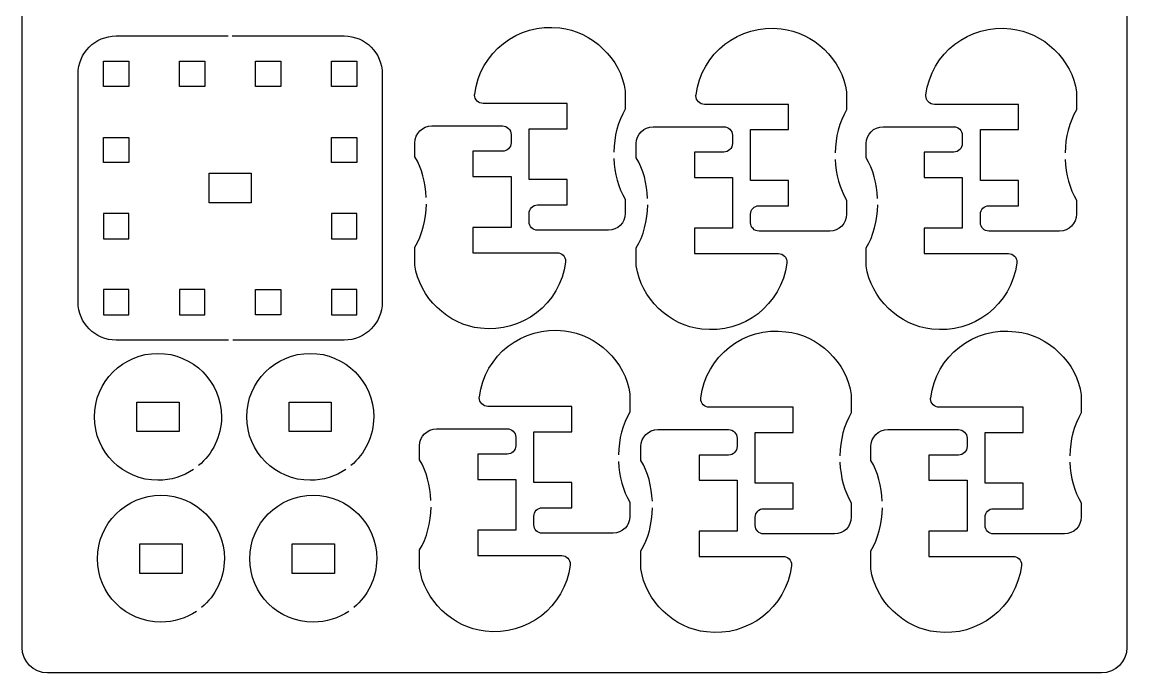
# Model space of a CAD drawing. Extents: x 83 to 214, y 138 to 299.
# Drawn here: x 83.3 to 213.8, y 137.9 to 214.8 of the extents above; entities that cross this region are included whole.
import ezdxf

# ---------------------------------------------------------------- set-up
doc = ezdxf.new("R2010")
doc.units = 0
doc.header["$MEASUREMENT"] = 0
doc.layers.add('LAYER_1', color=7, linetype='CONTINUOUS')

msp = doc.modelspace()

# ---------------------------------------------------------------- linework, layer by layer
at = {"layer": 'LAYER_1', "color": 7}
for points in [[(92.87, 210.2), (95.86, 210.2)], [(92.87, 207.2), (92.87, 210.2)], [(95.86, 210.2), (95.86, 207.2)], [(101.85, 207.2), (101.85, 210.2)], [(101.85, 210.2), (104.85, 210.2)], [(104.85, 210.2), (104.85, 207.2)], [(110.84, 210.2), (113.83, 210.2)], [(110.84, 207.2), (110.84, 210.2)], [(113.83, 210.2), (113.83, 207.2)], [(119.82, 210.2), (122.81, 210.2)], [(119.82, 207.2), (119.82, 210.2)], [(122.81, 210.2), (122.81, 207.2)], [(95.86, 207.2), (92.87, 207.2)], [(104.85, 207.2), (101.85, 207.2)], [(113.83, 207.2), (110.84, 207.2)], [(122.81, 207.2), (119.82, 207.2)], [(92.87, 201.21), (95.86, 201.21)], [(92.87, 198.22), (92.87, 201.21)], [(95.86, 201.21), (95.86, 198.22)], [(119.82, 201.21), (122.81, 201.21)], [(119.82, 198.22), (119.82, 201.21)], [(122.81, 201.21), (122.81, 198.22)], [(95.86, 198.22), (92.87, 198.22)], [(122.81, 198.22), (119.82, 198.22)], [(105.35, 193.48), (105.35, 196.97), (110.34, 196.97), (110.34, 193.48), (105.35, 193.48)], [(92.87, 192.23), (92.87, 189.23)], [(95.86, 192.23), (92.87, 192.23)], [(95.86, 189.23), (95.86, 192.23)], [(122.81, 192.23), (119.82, 192.23)], [(119.82, 192.23), (119.82, 189.23)], [(122.81, 189.23), (122.81, 192.23)], [(92.87, 189.23), (95.86, 189.23)], [(119.82, 189.23), (122.81, 189.23)], [(92.87, 183.24), (92.87, 180.25)], [(95.86, 183.24), (92.87, 183.24)], [(95.86, 180.25), (95.86, 183.24)], [(104.85, 183.24), (101.85, 183.24)], [(101.85, 183.24), (101.85, 180.25)], [(104.85, 180.25), (104.85, 183.24)], [(113.83, 180.25), (110.84, 180.25), (110.84, 183.24), (113.83, 183.24), (113.83, 180.25)], [(119.82, 183.24), (119.82, 180.25)], [(122.81, 183.24), (119.82, 183.24)], [(122.81, 180.25), (122.81, 183.24)], [(92.87, 180.25), (95.86, 180.25)], [(101.85, 180.25), (104.85, 180.25)], [(119.82, 180.25), (122.81, 180.25)], [(96.81, 166.44), (96.81, 169.93), (101.8, 169.93), (101.8, 166.44), (96.81, 166.44)], [(114.8, 166.44), (114.8, 169.93), (119.79, 169.93), (119.79, 166.44), (114.8, 166.44)], [(97.17, 149.68), (97.17, 153.17), (102.16, 153.17), (102.16, 149.68), (97.17, 149.68)], [(115.16, 149.68), (115.16, 153.17), (120.15, 153.17), (120.15, 149.68), (115.16, 149.68)]]:
    msp.add_lwpolyline(points, dxfattribs=at)
for points, knots in [([(213.78, 299.16), (213.78, 299.16), (86.26, 299.16), (86.26, 299.16), (84.61, 299.16), (83.26, 297.81), (83.26, 296.16), (83.26, 296.16), (83.26, 140.94), (83.26, 140.94), (83.26, 139.29), (84.61, 137.94), (86.26, 137.94), (86.26, 137.94), (210.78, 137.94), (210.78, 137.94), (212.43, 137.94), (213.78, 139.29), (213.78, 140.94), (213.78, 140.94), (213.78, 299.16), (213.78, 299.16)], [0, 0, 0, 0, 1, 1, 1, 2, 2, 2, 3, 3, 3, 4, 4, 4, 5, 5, 5, 6, 6, 6, 7, 7, 7, 7]), ([(153.17, 198.7), (153.24, 196.95), (153.69, 195.23), (154.52, 193.89), (154.52, 193.89), (154.52, 192.22), (154.52, 192.22), (154.52, 191.12), (153.62, 190.23), (152.52, 190.23), (152.52, 190.23), (150.59, 190.23), (150.59, 190.23), (150.59, 190.23), (144.16, 190.23), (144.16, 190.23), (143.61, 190.23), (143.16, 190.67), (143.16, 191.23), (143.16, 191.23), (143.16, 192.22), (143.16, 192.22), (143.16, 192.78), (143.61, 193.22), (144.16, 193.22), (144.16, 193.22), (147.66, 193.22), (147.66, 193.22), (147.66, 193.22), (147.66, 196.22), (147.66, 196.22), (147.66, 196.22), (143.16, 196.22), (143.16, 196.22), (143.16, 196.22), (143.16, 202.21), (143.16, 202.21), (143.16, 202.21), (147.66, 202.21), (147.66, 202.21), (147.66, 202.21), (147.66, 205.21), (147.66, 205.21), (147.66, 205.21), (137.72, 205.21), (137.72, 205.21), (137.17, 205.21), (136.72, 205.66), (136.72, 206.21), (136.72, 206.24), (136.72, 206.3), (136.73, 206.33), (137.35, 211.26), (141.84, 214.75), (146.77, 214.13), (150.57, 213.77), (154.02, 210.46), (154.52, 206.67), (154.52, 206.67), (154.52, 204.54), (154.52, 204.54), (153.65, 203.14), (153.2, 201.31), (153.16, 199.47)], [0, 0, 0, 0, 1, 1, 1, 2, 2, 2, 3, 3, 3, 4, 4, 4, 5, 5, 5, 6, 6, 6, 7, 7, 7, 8, 8, 8, 9, 9, 9, 10, 10, 10, 11, 11, 11, 12, 12, 12, 13, 13, 13, 14, 14, 14, 15, 15, 15, 16, 16, 16, 17, 17, 17, 18, 18, 18, 19, 19, 19, 20, 20, 20, 21, 21, 21, 21]), ([(179.32, 198.6), (179.4, 196.85), (179.85, 195.13), (180.67, 193.79), (180.67, 193.79), (180.67, 192.13), (180.67, 192.13), (180.67, 191.03), (179.78, 190.13), (178.67, 190.13), (178.67, 190.13), (176.75, 190.13), (176.75, 190.13), (176.75, 190.13), (170.32, 190.13), (170.32, 190.13), (169.76, 190.13), (169.32, 190.58), (169.32, 191.13), (169.32, 191.13), (169.32, 192.13), (169.32, 192.13), (169.32, 192.68), (169.76, 193.13), (170.32, 193.13), (170.32, 193.13), (173.81, 193.13), (173.81, 193.13), (173.81, 193.13), (173.81, 196.12), (173.81, 196.12), (173.81, 196.12), (169.32, 196.12), (169.32, 196.12), (169.32, 196.12), (169.32, 202.12), (169.32, 202.12), (169.32, 202.12), (173.81, 202.12), (173.81, 202.12), (173.81, 202.12), (173.81, 205.11), (173.81, 205.11), (173.81, 205.11), (163.87, 205.11), (163.87, 205.11), (163.32, 205.11), (162.87, 205.56), (162.87, 206.11), (162.87, 206.15), (162.87, 206.21), (162.88, 206.24), (163.5, 211.16), (168, 214.65), (172.92, 214.03), (176.73, 213.68), (180.17, 210.36), (180.67, 206.57), (180.67, 206.57), (180.67, 204.45), (180.67, 204.45), (179.8, 203.04), (179.35, 201.22), (179.31, 199.37)], [0, 0, 0, 0, 1, 1, 1, 2, 2, 2, 3, 3, 3, 4, 4, 4, 5, 5, 5, 6, 6, 6, 7, 7, 7, 8, 8, 8, 9, 9, 9, 10, 10, 10, 11, 11, 11, 12, 12, 12, 13, 13, 13, 14, 14, 14, 15, 15, 15, 16, 16, 16, 17, 17, 17, 18, 18, 18, 19, 19, 19, 20, 20, 20, 21, 21, 21, 21]), ([(206.48, 198.6), (206.56, 196.85), (207.01, 195.13), (207.83, 193.79), (207.83, 193.79), (207.83, 192.13), (207.83, 192.13), (207.83, 191.03), (206.94, 190.13), (205.83, 190.13), (205.83, 190.13), (203.91, 190.13), (203.91, 190.13), (203.91, 190.13), (197.48, 190.13), (197.48, 190.13), (196.93, 190.13), (196.48, 190.58), (196.48, 191.13), (196.48, 191.13), (196.48, 192.13), (196.48, 192.13), (196.48, 192.68), (196.93, 193.13), (197.48, 193.13), (197.48, 193.13), (200.97, 193.13), (200.97, 193.13), (200.97, 193.13), (200.97, 196.12), (200.97, 196.12), (200.97, 196.12), (196.48, 196.12), (196.48, 196.12), (196.48, 196.12), (196.48, 202.12), (196.48, 202.12), (196.48, 202.12), (200.97, 202.12), (200.97, 202.12), (200.97, 202.12), (200.97, 205.11), (200.97, 205.11), (200.97, 205.11), (191.03, 205.11), (191.03, 205.11), (190.48, 205.11), (190.03, 205.56), (190.03, 206.11), (190.03, 206.15), (190.04, 206.21), (190.04, 206.24), (190.66, 211.16), (195.16, 214.65), (200.08, 214.03), (203.89, 213.68), (207.33, 210.36), (207.83, 206.57), (207.83, 206.57), (207.83, 204.45), (207.83, 204.45), (206.97, 203.04), (206.51, 201.22), (206.48, 199.37)], [0, 0, 0, 0, 1, 1, 1, 2, 2, 2, 3, 3, 3, 4, 4, 4, 5, 5, 5, 6, 6, 6, 7, 7, 7, 8, 8, 8, 9, 9, 9, 10, 10, 10, 11, 11, 11, 12, 12, 12, 13, 13, 13, 14, 14, 14, 15, 15, 15, 16, 16, 16, 17, 17, 17, 18, 18, 18, 19, 19, 19, 20, 20, 20, 21, 21, 21, 21]), ([(107.64, 177.25), (107.64, 177.25), (94.36, 177.25), (94.36, 177.25), (91.89, 177.25), (89.87, 179.28), (89.87, 181.75), (89.87, 181.75), (89.87, 208.7), (89.87, 208.7), (89.87, 211.17), (91.89, 213.19), (94.36, 213.19), (94.36, 213.19), (107.6, 213.19), (107.6, 213.19)], [0, 0, 0, 0, 1, 1, 1, 2, 2, 2, 3, 3, 3, 4, 4, 4, 5, 5, 5, 5]), ([(108.08, 213.19), (108.08, 213.19), (121.32, 213.19), (121.32, 213.19), (123.79, 213.19), (125.81, 211.17), (125.81, 208.7), (125.81, 208.7), (125.81, 181.75), (125.81, 181.75), (125.81, 179.28), (123.79, 177.25), (121.32, 177.25), (121.32, 177.25), (108.17, 177.25), (108.17, 177.25)], [0, 0, 0, 0, 1, 1, 1, 2, 2, 2, 3, 3, 3, 4, 4, 4, 5, 5, 5, 5]), ([(131.01, 194.09), (130.94, 195.84), (130.49, 197.56), (129.66, 198.9), (129.66, 198.9), (129.66, 200.56), (129.66, 200.56), (129.66, 201.67), (130.56, 202.56), (131.66, 202.56), (131.66, 202.56), (133.59, 202.56), (133.59, 202.56), (133.59, 202.56), (140.02, 202.56), (140.02, 202.56), (140.57, 202.56), (141.02, 202.11), (141.02, 201.56), (141.02, 201.56), (141.02, 200.56), (141.02, 200.56), (141.02, 200.01), (140.57, 199.56), (140.02, 199.56), (140.02, 199.56), (136.52, 199.56), (136.52, 199.56), (136.52, 199.56), (136.52, 196.57), (136.52, 196.57), (136.52, 196.57), (141.02, 196.57), (141.02, 196.57), (141.02, 196.57), (141.02, 190.57), (141.02, 190.57), (141.02, 190.57), (136.52, 190.57), (136.52, 190.57), (136.52, 190.57), (136.52, 187.58), (136.52, 187.58), (136.52, 187.58), (146.46, 187.58), (146.46, 187.58), (147.01, 187.58), (147.46, 187.13), (147.46, 186.58), (147.46, 186.55), (147.46, 186.48), (147.45, 186.45), (146.83, 181.53), (142.34, 178.04), (137.41, 178.66), (133.61, 179.01), (130.16, 182.33), (129.66, 186.12), (129.66, 186.12), (129.66, 188.24), (129.66, 188.24), (130.53, 189.65), (130.98, 191.47), (131.02, 193.32)], [0, 0, 0, 0, 1, 1, 1, 2, 2, 2, 3, 3, 3, 4, 4, 4, 5, 5, 5, 6, 6, 6, 7, 7, 7, 8, 8, 8, 9, 9, 9, 10, 10, 10, 11, 11, 11, 12, 12, 12, 13, 13, 13, 14, 14, 14, 15, 15, 15, 16, 16, 16, 17, 17, 17, 18, 18, 18, 19, 19, 19, 20, 20, 20, 21, 21, 21, 21]), ([(157.16, 193.99), (157.09, 195.74), (156.64, 197.46), (155.82, 198.8), (155.82, 198.8), (155.82, 200.47), (155.82, 200.47), (155.82, 201.57), (156.71, 202.46), (157.81, 202.46), (157.81, 202.46), (159.74, 202.46), (159.74, 202.46), (159.74, 202.46), (166.17, 202.46), (166.17, 202.46), (166.72, 202.46), (167.17, 202.02), (167.17, 201.47), (167.17, 201.47), (167.17, 200.47), (167.17, 200.47), (167.17, 199.92), (166.72, 199.47), (166.17, 199.47), (166.17, 199.47), (162.68, 199.47), (162.68, 199.47), (162.68, 199.47), (162.68, 196.47), (162.68, 196.47), (162.68, 196.47), (167.17, 196.47), (167.17, 196.47), (167.17, 196.47), (167.17, 190.48), (167.17, 190.48), (167.17, 190.48), (162.68, 190.48), (162.68, 190.48), (162.68, 190.48), (162.68, 187.48), (162.68, 187.48), (162.68, 187.48), (172.62, 187.48), (172.62, 187.48), (173.17, 187.48), (173.62, 187.03), (173.62, 186.48), (173.62, 186.45), (173.61, 186.39), (173.61, 186.36), (172.99, 181.43), (168.49, 177.94), (163.56, 178.56), (159.76, 178.92), (156.32, 182.23), (155.82, 186.02), (155.82, 186.02), (155.82, 188.15), (155.82, 188.15), (156.68, 189.55), (157.13, 191.38), (157.17, 193.22)], [0, 0, 0, 0, 1, 1, 1, 2, 2, 2, 3, 3, 3, 4, 4, 4, 5, 5, 5, 6, 6, 6, 7, 7, 7, 8, 8, 8, 9, 9, 9, 10, 10, 10, 11, 11, 11, 12, 12, 12, 13, 13, 13, 14, 14, 14, 15, 15, 15, 16, 16, 16, 17, 17, 17, 18, 18, 18, 19, 19, 19, 20, 20, 20, 21, 21, 21, 21]), ([(184.33, 193.99), (184.25, 195.74), (183.8, 197.46), (182.98, 198.8), (182.98, 198.8), (182.98, 200.47), (182.98, 200.47), (182.98, 201.57), (183.87, 202.46), (184.98, 202.46), (184.98, 202.46), (186.9, 202.46), (186.9, 202.46), (186.9, 202.46), (193.33, 202.46), (193.33, 202.46), (193.89, 202.46), (194.33, 202.02), (194.33, 201.47), (194.33, 201.47), (194.33, 200.47), (194.33, 200.47), (194.33, 199.92), (193.89, 199.47), (193.33, 199.47), (193.33, 199.47), (189.84, 199.47), (189.84, 199.47), (189.84, 199.47), (189.84, 196.47), (189.84, 196.47), (189.84, 196.47), (194.33, 196.47), (194.33, 196.47), (194.33, 196.47), (194.33, 190.48), (194.33, 190.48), (194.33, 190.48), (189.84, 190.48), (189.84, 190.48), (189.84, 190.48), (189.84, 187.48), (189.84, 187.48), (189.84, 187.48), (199.78, 187.48), (199.78, 187.48), (200.33, 187.48), (200.78, 187.03), (200.78, 186.48), (200.78, 186.45), (200.77, 186.39), (200.77, 186.36), (200.15, 181.43), (195.65, 177.94), (190.73, 178.56), (186.92, 178.92), (183.48, 182.23), (182.98, 186.02), (182.98, 186.02), (182.98, 188.15), (182.98, 188.15), (183.85, 189.55), (184.3, 191.38), (184.34, 193.22)], [0, 0, 0, 0, 1, 1, 1, 2, 2, 2, 3, 3, 3, 4, 4, 4, 5, 5, 5, 6, 6, 6, 7, 7, 7, 8, 8, 8, 9, 9, 9, 10, 10, 10, 11, 11, 11, 12, 12, 12, 13, 13, 13, 14, 14, 14, 15, 15, 15, 16, 16, 16, 17, 17, 17, 18, 18, 18, 19, 19, 19, 20, 20, 20, 21, 21, 21, 21]), ([(153.72, 162.91), (153.8, 161.16), (154.25, 159.45), (155.07, 158.11), (155.07, 158.11), (155.07, 156.44), (155.07, 156.44), (155.07, 155.34), (154.18, 154.44), (153.07, 154.44), (153.07, 154.44), (151.15, 154.44), (151.15, 154.44), (151.15, 154.44), (144.72, 154.44), (144.72, 154.44), (144.16, 154.44), (143.72, 154.89), (143.72, 155.44), (143.72, 155.44), (143.72, 156.44), (143.72, 156.44), (143.72, 156.99), (144.16, 157.44), (144.72, 157.44), (144.72, 157.44), (148.21, 157.44), (148.21, 157.44), (148.21, 157.44), (148.21, 160.44), (148.21, 160.44), (148.21, 160.44), (143.72, 160.44), (143.72, 160.44), (143.72, 160.44), (143.72, 166.43), (143.72, 166.43), (143.72, 166.43), (148.21, 166.43), (148.21, 166.43), (148.21, 166.43), (148.21, 169.43), (148.21, 169.43), (148.21, 169.43), (138.27, 169.43), (138.27, 169.43), (137.72, 169.43), (137.27, 169.87), (137.27, 170.43), (137.27, 170.46), (137.28, 170.52), (137.28, 170.55), (137.9, 175.48), (142.4, 178.97), (147.32, 178.35), (151.13, 177.99), (154.57, 174.67), (155.07, 170.89), (155.07, 170.89), (155.07, 168.76), (155.07, 168.76), (154.2, 167.35), (153.75, 165.53), (153.71, 163.69)], [0, 0, 0, 0, 1, 1, 1, 2, 2, 2, 3, 3, 3, 4, 4, 4, 5, 5, 5, 6, 6, 6, 7, 7, 7, 8, 8, 8, 9, 9, 9, 10, 10, 10, 11, 11, 11, 12, 12, 12, 13, 13, 13, 14, 14, 14, 15, 15, 15, 16, 16, 16, 17, 17, 17, 18, 18, 18, 19, 19, 19, 20, 20, 20, 21, 21, 21, 21]), ([(179.88, 162.82), (179.95, 161.07), (180.4, 159.35), (181.22, 158.01), (181.22, 158.01), (181.22, 156.35), (181.22, 156.35), (181.22, 155.24), (180.33, 154.35), (179.23, 154.35), (179.23, 154.35), (177.3, 154.35), (177.3, 154.35), (177.3, 154.35), (170.87, 154.35), (170.87, 154.35), (170.32, 154.35), (169.87, 154.79), (169.87, 155.35), (169.87, 155.35), (169.87, 156.35), (169.87, 156.35), (169.87, 156.9), (170.32, 157.34), (170.87, 157.34), (170.87, 157.34), (174.36, 157.34), (174.36, 157.34), (174.36, 157.34), (174.36, 160.34), (174.36, 160.34), (174.36, 160.34), (169.87, 160.34), (169.87, 160.34), (169.87, 160.34), (169.87, 166.33), (169.87, 166.33), (169.87, 166.33), (174.36, 166.33), (174.36, 166.33), (174.36, 166.33), (174.36, 169.33), (174.36, 169.33), (174.36, 169.33), (164.42, 169.33), (164.42, 169.33), (163.87, 169.33), (163.43, 169.78), (163.43, 170.33), (163.43, 170.36), (163.43, 170.42), (163.43, 170.45), (164.05, 175.38), (168.55, 178.87), (173.48, 178.25), (177.28, 177.89), (180.72, 174.58), (181.22, 170.79), (181.22, 170.79), (181.22, 168.67), (181.22, 168.67), (180.36, 167.26), (179.91, 165.43), (179.87, 163.59)], [0, 0, 0, 0, 1, 1, 1, 2, 2, 2, 3, 3, 3, 4, 4, 4, 5, 5, 5, 6, 6, 6, 7, 7, 7, 8, 8, 8, 9, 9, 9, 10, 10, 10, 11, 11, 11, 12, 12, 12, 13, 13, 13, 14, 14, 14, 15, 15, 15, 16, 16, 16, 17, 17, 17, 18, 18, 18, 19, 19, 19, 20, 20, 20, 21, 21, 21, 21]), ([(207.04, 162.82), (207.11, 161.07), (207.56, 159.35), (208.39, 158.01), (208.39, 158.01), (208.39, 156.35), (208.39, 156.35), (208.39, 155.24), (207.49, 154.35), (206.39, 154.35), (206.39, 154.35), (204.46, 154.35), (204.46, 154.35), (204.46, 154.35), (198.03, 154.35), (198.03, 154.35), (197.48, 154.35), (197.03, 154.79), (197.03, 155.35), (197.03, 155.35), (197.03, 156.35), (197.03, 156.35), (197.03, 156.9), (197.48, 157.34), (198.03, 157.34), (198.03, 157.34), (201.53, 157.34), (201.53, 157.34), (201.53, 157.34), (201.53, 160.34), (201.53, 160.34), (201.53, 160.34), (197.03, 160.34), (197.03, 160.34), (197.03, 160.34), (197.03, 166.33), (197.03, 166.33), (197.03, 166.33), (201.53, 166.33), (201.53, 166.33), (201.53, 166.33), (201.53, 169.33), (201.53, 169.33), (201.53, 169.33), (191.59, 169.33), (191.59, 169.33), (191.04, 169.33), (190.59, 169.78), (190.59, 170.33), (190.59, 170.36), (190.59, 170.42), (190.6, 170.45), (191.22, 175.38), (195.71, 178.87), (200.64, 178.25), (204.44, 177.89), (207.89, 174.58), (208.39, 170.79), (208.39, 170.79), (208.39, 168.67), (208.39, 168.67), (207.52, 167.26), (207.07, 165.43), (207.03, 163.59)], [0, 0, 0, 0, 1, 1, 1, 2, 2, 2, 3, 3, 3, 4, 4, 4, 5, 5, 5, 6, 6, 6, 7, 7, 7, 8, 8, 8, 9, 9, 9, 10, 10, 10, 11, 11, 11, 12, 12, 12, 13, 13, 13, 14, 14, 14, 15, 15, 15, 16, 16, 16, 17, 17, 17, 18, 18, 18, 19, 19, 19, 20, 20, 20, 21, 21, 21, 21]), ([(103.5, 161.97), (102.31, 161.16), (100.86, 160.69), (99.31, 160.69), (95.17, 160.69), (91.81, 164.05), (91.81, 168.19), (91.81, 172.33), (95.17, 175.69), (99.31, 175.69), (103.45, 175.69), (106.81, 172.33), (106.81, 168.19), (106.81, 165.87), (105.76, 163.8), (104.11, 162.43)], [0, 0, 0, 0, 1, 1, 1, 2, 2, 2, 3, 3, 3, 4, 4, 4, 5, 5, 5, 5]), ([(121.49, 161.97), (120.3, 161.16), (118.85, 160.69), (117.3, 160.69), (113.16, 160.69), (109.8, 164.05), (109.8, 168.19), (109.8, 172.33), (113.16, 175.69), (117.3, 175.69), (121.44, 175.69), (124.8, 172.33), (124.8, 168.19), (124.8, 165.87), (123.75, 163.8), (122.1, 162.43)], [0, 0, 0, 0, 1, 1, 1, 2, 2, 2, 3, 3, 3, 4, 4, 4, 5, 5, 5, 5]), ([(131.56, 158.3), (131.49, 160.06), (131.04, 161.77), (130.22, 163.11), (130.22, 163.11), (130.22, 164.78), (130.22, 164.78), (130.22, 165.88), (131.11, 166.78), (132.22, 166.78), (132.22, 166.78), (134.14, 166.78), (134.14, 166.78), (134.14, 166.78), (140.57, 166.78), (140.57, 166.78), (141.12, 166.78), (141.57, 166.33), (141.57, 165.78), (141.57, 165.78), (141.57, 164.78), (141.57, 164.78), (141.57, 164.23), (141.12, 163.78), (140.57, 163.78), (140.57, 163.78), (137.08, 163.78), (137.08, 163.78), (137.08, 163.78), (137.08, 160.78), (137.08, 160.78), (137.08, 160.78), (141.57, 160.78), (141.57, 160.78), (141.57, 160.78), (141.57, 154.79), (141.57, 154.79), (141.57, 154.79), (137.08, 154.79), (137.08, 154.79), (137.08, 154.79), (137.08, 151.79), (137.08, 151.79), (137.08, 151.79), (147.02, 151.79), (147.02, 151.79), (147.57, 151.79), (148.02, 151.35), (148.02, 150.79), (148.02, 150.76), (148.01, 150.7), (148.01, 150.67), (147.39, 145.74), (142.89, 142.25), (137.96, 142.87), (134.16, 143.23), (130.72, 146.55), (130.22, 150.33), (130.22, 150.33), (130.22, 152.46), (130.22, 152.46), (131.08, 153.87), (131.54, 155.69), (131.57, 157.53)], [0, 0, 0, 0, 1, 1, 1, 2, 2, 2, 3, 3, 3, 4, 4, 4, 5, 5, 5, 6, 6, 6, 7, 7, 7, 8, 8, 8, 9, 9, 9, 10, 10, 10, 11, 11, 11, 12, 12, 12, 13, 13, 13, 14, 14, 14, 15, 15, 15, 16, 16, 16, 17, 17, 17, 18, 18, 18, 19, 19, 19, 20, 20, 20, 21, 21, 21, 21]), ([(157.72, 158.21), (157.64, 159.96), (157.19, 161.68), (156.37, 163.02), (156.37, 163.02), (156.37, 164.68), (156.37, 164.68), (156.37, 165.79), (157.27, 166.68), (158.37, 166.68), (158.37, 166.68), (160.29, 166.68), (160.29, 166.68), (160.29, 166.68), (166.73, 166.68), (166.73, 166.68), (167.28, 166.68), (167.72, 166.23), (167.72, 165.68), (167.72, 165.68), (167.72, 164.68), (167.72, 164.68), (167.72, 164.13), (167.28, 163.68), (166.73, 163.68), (166.73, 163.68), (163.23, 163.68), (163.23, 163.68), (163.23, 163.68), (163.23, 160.69), (163.23, 160.69), (163.23, 160.69), (167.72, 160.69), (167.72, 160.69), (167.72, 160.69), (167.72, 154.69), (167.72, 154.69), (167.72, 154.69), (163.23, 154.69), (163.23, 154.69), (163.23, 154.69), (163.23, 151.7), (163.23, 151.7), (163.23, 151.7), (173.17, 151.7), (173.17, 151.7), (173.72, 151.7), (174.17, 151.25), (174.17, 150.7), (174.17, 150.67), (174.17, 150.61), (174.16, 150.57), (173.54, 145.65), (169.04, 142.16), (164.12, 142.78), (160.31, 143.14), (156.87, 146.45), (156.37, 150.24), (156.37, 150.24), (156.37, 152.36), (156.37, 152.36), (157.24, 153.77), (157.69, 155.6), (157.73, 157.44)], [0, 0, 0, 0, 1, 1, 1, 2, 2, 2, 3, 3, 3, 4, 4, 4, 5, 5, 5, 6, 6, 6, 7, 7, 7, 8, 8, 8, 9, 9, 9, 10, 10, 10, 11, 11, 11, 12, 12, 12, 13, 13, 13, 14, 14, 14, 15, 15, 15, 16, 16, 16, 17, 17, 17, 18, 18, 18, 19, 19, 19, 20, 20, 20, 21, 21, 21, 21]), ([(184.88, 158.21), (184.81, 159.96), (184.36, 161.68), (183.53, 163.02), (183.53, 163.02), (183.53, 164.68), (183.53, 164.68), (183.53, 165.79), (184.43, 166.68), (185.53, 166.68), (185.53, 166.68), (187.46, 166.68), (187.46, 166.68), (187.46, 166.68), (193.89, 166.68), (193.89, 166.68), (194.44, 166.68), (194.89, 166.23), (194.89, 165.68), (194.89, 165.68), (194.89, 164.68), (194.89, 164.68), (194.89, 164.13), (194.44, 163.68), (193.89, 163.68), (193.89, 163.68), (190.39, 163.68), (190.39, 163.68), (190.39, 163.68), (190.39, 160.69), (190.39, 160.69), (190.39, 160.69), (194.89, 160.69), (194.89, 160.69), (194.89, 160.69), (194.89, 154.69), (194.89, 154.69), (194.89, 154.69), (190.39, 154.69), (190.39, 154.69), (190.39, 154.69), (190.39, 151.7), (190.39, 151.7), (190.39, 151.7), (200.33, 151.7), (200.33, 151.7), (200.88, 151.7), (201.33, 151.25), (201.33, 150.7), (201.33, 150.67), (201.33, 150.61), (201.32, 150.57), (200.7, 145.65), (196.21, 142.16), (191.28, 142.78), (187.48, 143.14), (184.03, 146.45), (183.53, 150.24), (183.53, 150.24), (183.53, 152.36), (183.53, 152.36), (184.4, 153.77), (184.85, 155.6), (184.89, 157.44)], [0, 0, 0, 0, 1, 1, 1, 2, 2, 2, 3, 3, 3, 4, 4, 4, 5, 5, 5, 6, 6, 6, 7, 7, 7, 8, 8, 8, 9, 9, 9, 10, 10, 10, 11, 11, 11, 12, 12, 12, 13, 13, 13, 14, 14, 14, 15, 15, 15, 16, 16, 16, 17, 17, 17, 18, 18, 18, 19, 19, 19, 20, 20, 20, 21, 21, 21, 21]), ([(103.86, 145.21), (102.66, 144.4), (101.22, 143.93), (99.66, 143.93), (95.52, 143.93), (92.16, 147.28), (92.16, 151.42), (92.16, 155.57), (95.52, 158.92), (99.66, 158.92), (103.8, 158.92), (107.16, 155.57), (107.16, 151.42), (107.16, 149.11), (106.11, 147.04), (104.47, 145.67)], [0, 0, 0, 0, 1, 1, 1, 2, 2, 2, 3, 3, 3, 4, 4, 4, 5, 5, 5, 5]), ([(121.85, 145.21), (120.65, 144.4), (119.21, 143.93), (117.65, 143.93), (113.51, 143.93), (110.15, 147.28), (110.15, 151.42), (110.15, 155.57), (113.51, 158.92), (117.65, 158.92), (121.79, 158.92), (125.15, 155.57), (125.15, 151.42), (125.15, 149.11), (124.1, 147.04), (122.46, 145.67)], [0, 0, 0, 0, 1, 1, 1, 2, 2, 2, 3, 3, 3, 4, 4, 4, 5, 5, 5, 5])]:
    msp.add_open_spline(points, degree=3, knots=knots, dxfattribs=at)

doc.saveas('drawing.dxf')
